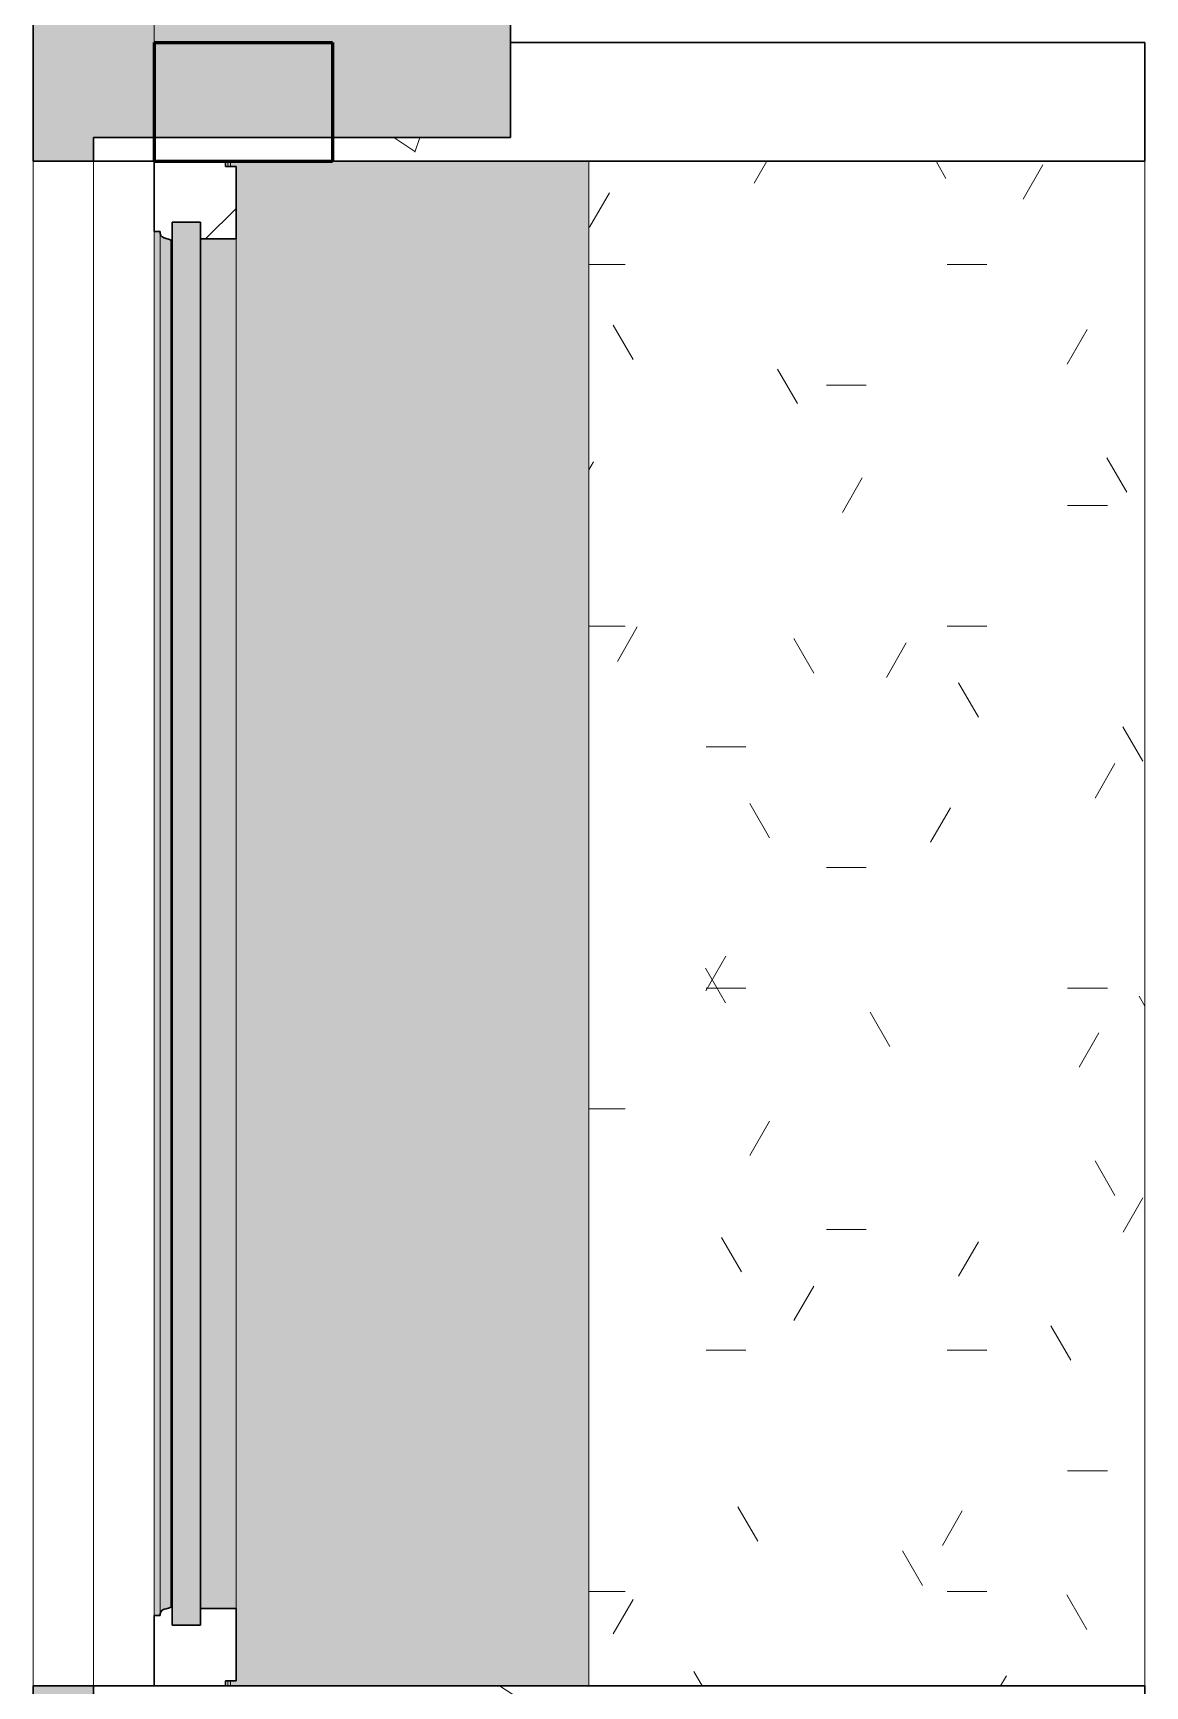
# Model space of a CAD drawing. Header units: millimetres. Extents: x 155927 to 326028, y -36033 to 97293.
# Drawn here: x 230739 to 231675, y 13666 to 15058 of the extents above; entities that cross this region are included whole.
import ezdxf

# ---------------------------------------------------------------- set-up
doc = ezdxf.new("R2010")
doc.units = ezdxf.units.MM
doc.header["$MEASUREMENT"] = 0
for name, color, linetype, lineweight in [('A-GLAZ', 7, 'CONTINUOUS', 9), ('A-WALL', 7, 'CONTINUOUS', 9), ('A-WALL-PATT', 7, 'CONTINUOUS', 9), ('I-WALL', 7, 'CONTINUOUS', 9), ('S-COLS-SYMB', 7, 'CONTINUOUS', 70)]:
    doc.layers.add(name, color=color, linetype=linetype, lineweight=lineweight)

msp = doc.modelspace()

# ---------------------------------------------------------------- hatches: boundary and pattern name
at = {"layer": 'A-GLAZ'}
h = msp.add_hatch(color=256, dxfattribs=at)
h.paths.add_polyline_path([(230902.9, 13665.6), (230905, 13665.6), (230905, 13669.9), (230902.9, 13669.9)], flags=0)
h.paths.add_polyline_path([(230905, 14945.3), (230905, 14949.6), (230902.9, 14949.6), (230902.9, 14945.3)], flags=0)
for points in [[(231140.8, 13665.6), (231206.7, 13665.6), (231206.7, 14949.6), (230905, 14949.6), (230905, 14945.3), (230909.7, 14945.3), (230909.7, 13669.9), (230905, 13669.9), (230905, 13665.6), (231074.8, 13665.6)], [(230855.8, 13716.8), (230879.7, 13716.8), (230879.7, 14898.4), (230855.8, 14898.4), (230855.8, 14591.3)], [(230840.8, 13724.8), (230845.8, 13724.8), (230845.8, 14890.4), (230840.8, 14890.4), (230840.8, 13726.4)], [(230845.8, 13726.4), (230848.1, 13729.7), (230850.7, 13731), (230850.7, 14884.6), (230847.1, 14886.4), (230845.8, 14886.6), (230845.8, 13728.6)], [(230850.7, 13730.6), (230854.7, 13732), (230854.7, 14883.2), (230850.7, 14884.4), (230850.7, 13730.8)], [(230909.7, 13730.8), (230909.7, 14884.4), (230879.7, 14884.4), (230879.7, 13730.8)]]:
    msp.add_hatch(color=256, dxfattribs=at).paths.add_polyline_path(points, flags=0)
at = {"layer": 'A-WALL-PATT'}
h = msp.add_hatch(color=256, dxfattribs=at)
h.paths.add_polyline_path([(231074.8, 8967.6), (231140.8, 8967.6), (231140.5, 13645.6), (230840.8, 13645.6), (230840.8, 9267.6), (231074.8, 9267.6), (231074.8, 9235.4)], flags=0)
h.paths.add_polyline_path([(230840.8, 14969.6), (231140.8, 14969.6), (231140.8, 16290.6), (230840.8, 16290.6), (230840.8, 15037.6)], flags=0)
h.paths.add_polyline_path([(231140.8, 25449.6), (231140.8, 26790.6), (230840.8, 26790.6), (230840.8, 25449.6), (230876.4, 25449.6)], flags=0)
h.paths.add_polyline_path([(231140.8, 28449.6), (231140.8, 34647.6), (230840.8, 34647.6), (230840.8, 28449.6), (230876.4, 28449.6)], flags=0)
h = msp.add_hatch(color=256, dxfattribs=at)
h.paths.add_polyline_path([(230738.8, 9267.6), (230840.8, 9267.6), (230840.4, 13645.6), (230789.8, 13645.6), (230789.7, 13665.6), (230738.8, 13665.6), (230738.8, 9369.6)], flags=0)
h.paths.add_polyline_path([(230738.8, 14949.6), (230789.7, 14949.6), (230789.8, 14969.6), (230840.8, 14969.6), (230840.8, 15169.6), (230738.8, 15169.6), (230738.8, 14969.6)], flags=0)

# ---------------------------------------------------------------- linework, layer by layer
at = {"layer": 'A-GLAZ', "lineweight": 30}
for p, q in [((231674.8, 15049.6), (231140.8, 15049.6)), ((231140.8, 15049.6), (231140.8, 14969.6)), ((231674.8, 14949.6), (231674.8, 15049.6)), ((230789.8, 14969.6), (230789.7, 14949.6)), ((231140.8, 14969.6), (230789.8, 14969.6)), ((230789.7, 14949.6), (231674.8, 14949.6)), ((230900.7, 14949.6), (230840.8, 14949.6)), ((230840.8, 14949.6), (230840.8, 14890.4)), ((230900.7, 14945.3), (230900.7, 14949.6)), ((230909.7, 14945.3), (230900.7, 14945.3)), ((230909.7, 14884.4), (230909.7, 14945.3)), ((230879.7, 14898.4), (230855.8, 14898.4)), ((230855.8, 14898.4), (230855.8, 13716.8)), ((230855.8, 14883.2), (230855.8, 14898.4)), ((230855.8, 14898.4), (230879.7, 14898.4)), ((230879.7, 13716.8), (230879.7, 14898.4)), ((230879.7, 14898.4), (230879.7, 14884.4)), ((230840.8, 14890.4), (230845.8, 14890.4)), ((230845.8, 14890.4), (230845.8, 14888.9)), ((230854.7, 14883.2), (230855.8, 14883.2)), ((230879.7, 14884.4), (230909.7, 14884.4)), ((230845.8, 13726.4), (230845.8, 13724.8)), ((230855.8, 13732), (230854.7, 13732)), ((230855.8, 13716.8), (230855.8, 13732)), ((230909.7, 13730.8), (230879.7, 13730.8)), ((230879.7, 13730.8), (230879.7, 13716.8)), ((230909.7, 13669.9), (230909.7, 13730.8)), ((230845.8, 13724.8), (230840.8, 13724.8)), ((230840.8, 13724.8), (230840.8, 13665.6)), ((230855.8, 13716.8), (230879.7, 13716.8)), ((230879.7, 13716.8), (230855.8, 13716.8)), ((230900.7, 13665.6), (230900.7, 13669.9)), ((230900.7, 13669.9), (230909.7, 13669.9)), ((231674.8, 13665.6), (230789.7, 13665.6)), ((230789.7, 13665.6), (230789.8, 13645.6)), ((230840.8, 13665.6), (230900.7, 13665.6)), ((231674.8, 13565.6), (231674.8, 13665.6))]:
    msp.add_line(p, q, dxfattribs=at)
at = {"layer": 'A-GLAZ', "linetype": 'Continuous'}
for p, q in [((231042.6, 14969.6), (231060.1, 14957.8)), ((231060.3, 14957.2), (231064.4, 14969.6)), ((231356.4, 14949.6), (231345.8, 14931.3)), ((231507.3, 14935.1), (231499, 14949.6)), ((231589, 14946.7), (231572.2, 14917.7)), ((231224, 14923.1), (231207.2, 14894.1)), ((230884.1, 14884.4), (230909.7, 14910)), ((231206.7, 14862.8), (231237.4, 14862.8)), ((231508.3, 14862.8), (231541.7, 14862.8)), ((231243.9, 14782.6), (231227.1, 14811.6)), ((231626.1, 14807.9), (231609.4, 14778.9)), ((231382.3, 14745.5), (231365.6, 14774.5)), ((231406.8, 14761.2), (231440.3, 14761.2)), ((231659.6, 14671), (231642.8, 14700)), ((231210.5, 14696.5), (231206.7, 14689.9)), ((231436.9, 14682.9), (231420.1, 14653.8)), ((231609.7, 14659.6), (231643.2, 14659.6)), ((231206.7, 14558), (231237.4, 14558)), ((231247.5, 14557.6), (231230.8, 14528.5)), ((231396, 14518.6), (231379.3, 14547.6)), ((231508.3, 14558), (231541.7, 14558)), ((231473.9, 14544), (231457.2, 14514.9)), ((231534.6, 14481.4), (231517.8, 14510.5)), ((231673.1, 14444.4), (231656.3, 14473.4)), ((231305.4, 14456.4), (231338.9, 14456.4)), ((231649.6, 14442.4), (231632.9, 14413.3)), ((231358.9, 14379.8), (231342.1, 14408.9)), ((231511.1, 14405.2), (231494.3, 14376.1)), ((231406.8, 14354.8), (231440.3, 14354.8)), ((231321.7, 14241), (231305, 14270.1)), ((231321.9, 14280.1), (231305.1, 14251.1)), ((231305.4, 14253.2), (231338.9, 14253.2)), ((231609.7, 14253.2), (231643.2, 14253.2)), ((231674.8, 14238.1), (231670, 14246.5)), ((231460.2, 14204), (231443.5, 14233)), ((231636.1, 14215.7), (231619.4, 14186.7)), ((231206.7, 14151.6), (231237.4, 14151.6)), ((231358.9, 14141.2), (231342.2, 14112.2)), ((231649.6, 14078.7), (231632.9, 14107.7)), ((231673.2, 14076.8), (231656.4, 14047.8)), ((231406.8, 14050), (231440.3, 14050)), ((231335.3, 14014.4), (231318.5, 14043.4)), ((231534.6, 14039.6), (231517.9, 14010.6)), ((231396.1, 14002.4), (231379.3, 13973.4)), ((231612.5, 13939.9), (231595.7, 13968.9)), ((231305.4, 13948.4), (231338.9, 13948.4)), ((231508.3, 13948.4), (231541.7, 13948.4)), ((231206.8, 13877.4), (231206.7, 13877.1)), ((231609.7, 13846.8), (231643.2, 13846.8)), ((231348.9, 13787.5), (231332.2, 13816.5)), ((231521.1, 13813), (231504.4, 13783.9)), ((231487.5, 13750.3), (231470.8, 13779.3)), ((231206.7, 13745.2), (231237.4, 13745.2)), ((231508.3, 13745.2), (231541.7, 13745.2)), ((231626, 13713.2), (231609.2, 13742.3)), ((231243.9, 13738.5), (231227.2, 13709.4)), ((231302, 13665.6), (231295.1, 13677.7)), ((231558.2, 13674.1), (231553.3, 13665.6)), ((231131.4, 13665.6), (231147.6, 13655.3))]:
    msp.add_line(p, q, dxfattribs=at)
at = {"layer": 'A-GLAZ'}
for p, q in [((230789.8, 14949.6), (230789.8, 13665.6)), ((230902.9, 14949.6), (230902.9, 14945.3)), ((230905, 14949.6), (230905, 14945.3)), ((231206.7, 14949.6), (231206.7, 13665.6)), ((231674.8, 13665.6), (231674.8, 14949.6)), ((230840.8, 13724.8), (230840.8, 14890.4)), ((230845.8, 14890.4), (230845.8, 14888.9)), ((230845.8, 14888.9), (230845.8, 13726.4)), ((230854.7, 14883.2), (230854.7, 13732)), ((230909.7, 14884.4), (230909.7, 13730.8)), ((230845.8, 13726.4), (230845.8, 13724.8)), ((230902.9, 13669.9), (230902.9, 13665.6)), ((230905, 13669.9), (230905, 13665.6))]:
    msp.add_line(p, q, dxfattribs=at)
at = {"layer": 'A-GLAZ', "lineweight": 30}
for centre, radius, start, end in [((230851.1, 14890), 5.36, 191.9524, 266.5739), ((230850.3, 14877.2), 7.4, 53.4261, 86.5739), ((230851.1, 13725.3), 5.36, 93.4261, 168.0476), ((230850.3, 13738), 7.4, 273.4261, 306.5739)]:
    msp.add_arc(centre, radius, start, end, dxfattribs=at)
at = {"layer": 'A-GLAZ'}
for points, knots in [([(230845.8, 14888.9), (230845.9, 14888.4), (230846.2, 14887.7), (230846.6, 14886.9), (230846.9, 14886.6), (230847.1, 14886.4)], [-1, -1, -1, -1, -0.8, -0.7, -0.6, -0.6, -0.6, -0.6]), ([(230848.1, 14885.5), (230848.3, 14885.4), (230848.7, 14885.1), (230849.6, 14884.8), (230850.3, 14884.7), (230850.7, 14884.6)], [-0.4, -0.4, -0.4, -0.4, -0.3, -0.2, 0, 0, 0, 0]), ([(230847.1, 13728.8), (230847, 13728.8), (230846.9, 13728.6), (230846.6, 13728.3), (230846.4, 13727.8), (230846.1, 13727.2), (230845.9, 13726.7), (230845.8, 13726.4)], [0.6, 0.6, 0.6, 0.6, 0.625, 0.7, 0.775, 0.85, 1, 1, 1, 1]), ([(230850.7, 13730.6), (230850.3, 13730.6), (230849.6, 13730.4), (230848.8, 13730.1), (230848.4, 13729.9), (230848.2, 13729.8), (230848.1, 13729.7)], [0, 0, 0, 0, 0.2, 0.3, 0.35, 0.4, 0.4, 0.4, 0.4])]:
    msp.add_open_spline(points, degree=3, knots=knots, dxfattribs=at)
for points in [[(230853.5, 14883.9), (230853.9, 14883.7), (230854.3, 14883.5), (230854.7, 14883.2)], [(230854.7, 13732), (230854.3, 13731.8), (230853.9, 13731.5), (230853.5, 13731.3)]]:
    msp.add_open_spline(points, degree=3, dxfattribs=at)
at = {"layer": 'A-WALL', "lineweight": 30}
msp.add_line((231140.8, 15049.6), (231140.8, 16290.6), dxfattribs=at)
at = {"layer": 'A-WALL'}
msp.add_line((230840.8, 15169.6), (230840.8, 14969.6), dxfattribs=at)
at = {"layer": 'I-WALL', "lineweight": 30}
for p, q in [((230738.8, 15169.6), (230738.8, 14949.6)), ((230738.8, 14949.6), (230789.7, 14949.6)), ((230789.7, 13665.6), (230738.8, 13665.6)), ((230738.8, 13665.6), (230738.8, 9369.6))]:
    msp.add_line(p, q, dxfattribs=at)
at = {"layer": 'I-WALL'}
for p, q in [((230840.8, 14969.6), (230840.8, 15169.6)), ((230738.8, 13665.6), (230738.8, 14949.6))]:
    msp.add_line(p, q, dxfattribs=at)
at = {"layer": 'S-COLS-SYMB', "lineweight": 60}
for p, q in [((230840.8, 15049.6), (230840.8, 14949.6)), ((230840.8, 15049.6), (230990.8, 15049.6)), ((230990.8, 15049.6), (230990.8, 14949.6)), ((230840.8, 14949.6), (230990.8, 14949.6))]:
    msp.add_line(p, q, dxfattribs=at)

doc.saveas('drawing.dxf')
